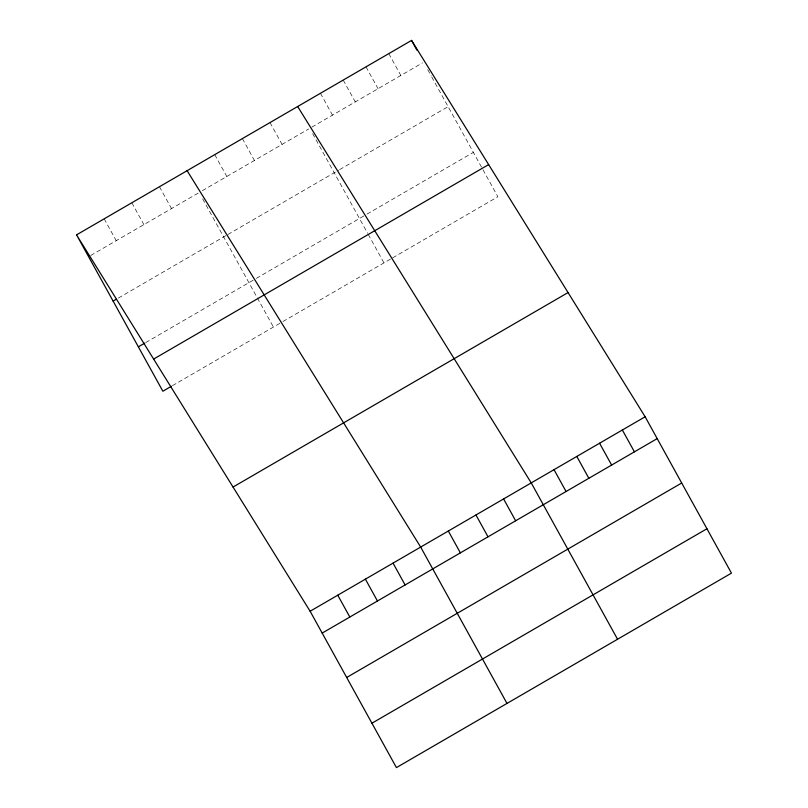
<?xml version="1.0" encoding="UTF-8"?>
<svg xmlns="http://www.w3.org/2000/svg" width="808" height="808" viewBox="0 0 808 808"><rect width="100%" height="100%" fill="white"/><g stroke="black" fill="none" stroke-linecap="round" stroke-linejoin="round"><path stroke-width="0.61" stroke-dasharray="4.04 3.03" d="M90.728 255.48L198.091 193.152M202.343 190.688L308.646 128.977M311.878 127.098L422.534 62.873M118.422 298.021L226.856 235.078M227.917 234.461L338.562 170.236M339.643 169.609L448.127 106.636M145.793 342.521L255.288 278.962M256.348 278.346L365.974 214.706M367.054 214.08L473.367 152.369M172.427 385.679L281.921 322.119M282.982 321.503L391.567 258.469M392.648 257.843L497.88 196.758L431.785 77.043M427.705 69.639L431.199 75.982M388.779 53.621L400.839 75.467M365.994 66.852L378.053 88.688M343.218 80.073L355.278 101.919M320.433 93.294L332.492 115.14M312.635 133.643L367.63 233.29M368.216 234.34L383.972 262.883M270.013 122.563L282.073 144.41M242.38 138.602L254.439 160.449M214.736 154.651L226.796 176.498M202.656 198.879L273.417 327.058M159.459 186.739L171.518 208.585M131.825 202.778L143.885 224.624M104.181 218.827L116.241 240.673"/><path stroke-width="1.21" d="M76.548 234.865L411.565 40.4L645.138 416.776L731.452 573.135L396.435 767.6L310.12 611.242L76.548 234.865L162.863 391.224L171.367 386.295M113.11 301.101L116.302 299.253M138.36 346.834L144.733 343.137M153.631 359.075L488.638 164.6M233.047 487.042L568.054 292.567M310.12 611.242L645.138 416.776M322.18 633.088L657.197 438.613M346.693 677.478L681.7 483.002M371.933 723.21L706.95 528.745M297.657 106.515L531.23 482.891L617.554 639.249M187.102 170.69L420.675 547.067L507 703.425M411.565 40.4L416.989 50.227M622.362 429.997L634.421 451.844M599.576 443.218L611.636 465.065M576.801 456.439L588.85 478.286M554.015 469.67L566.075 491.506M503.596 498.93L515.655 520.776M475.952 514.979L488.012 536.825M448.319 531.018L460.378 552.864M393.041 563.105L405.101 584.952M365.398 579.154L377.457 601M337.764 595.193L349.824 617.039"/></g></svg>
